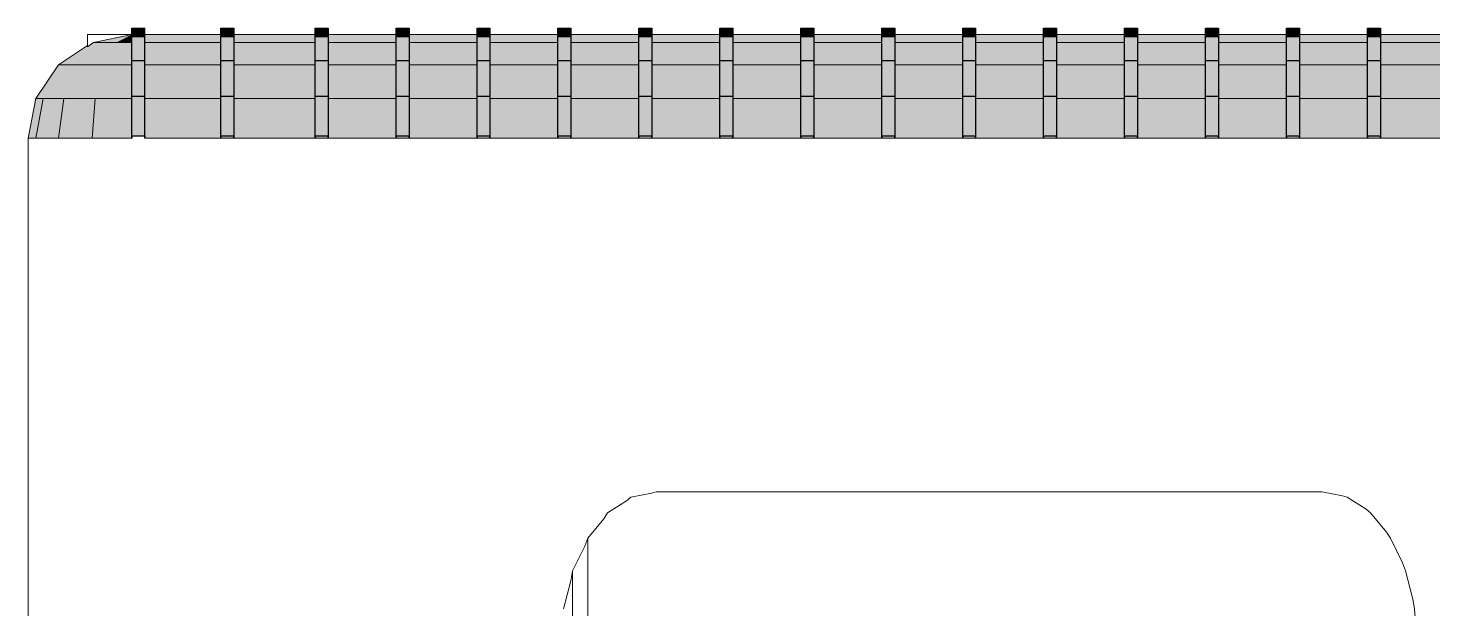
# Model space of a CAD drawing. Header units: millimetres. Extents: x -245 to 49755, y -245 to 41806.
# Drawn here: x 15684 to 17854, y 33010 to 33906 of the extents above; entities that cross this region are included whole.
import ezdxf

# ---------------------------------------------------------------- set-up
doc = ezdxf.new("R2010")
doc.units = ezdxf.units.MM
doc.linetypes.add('PUNKT2_S9', pattern=[1, 0, -1])
doc.layers.add('Standard', color=7, linetype='Continuous', lineweight=25)

msp = doc.modelspace()

# ---------------------------------------------------------------- hatches: boundary and pattern name
at = {"layer": 'Standard', "linetype": 'PUNKT2_S9', "lineweight": 25}
for color, points in [(250, [(15787.6, 33883.9), (15844.2, 33896.1), (15785, 33883.9)]), (250, [(15800.9, 33883.9), (15844.2, 33896.1), (15787.6, 33883.9)]), (250, [(15820.7, 33883.9), (15844.2, 33896.1), (15800.9, 33883.9)]), (250, [(15844.2, 33883.9), (15844.2, 33896.1), (15820.7, 33883.9)]), (251, [(15864.2, 33906.1), (15844.2, 33906.1), (15844.2, 33893.2), (15864.2, 33893.2)]), (250, [(15864.2, 33893.2), (15844.2, 33893.2), (15844.2, 33856.3), (15864.2, 33856.3)]), (251, [(16001.8, 33906.1), (15981.8, 33906.1), (15981.8, 33893.2), (16001.8, 33893.2)]), (250, [(16001.8, 33893.2), (15981.8, 33893.2), (15981.8, 33856.3), (16001.8, 33856.3)]), (250, [(15739.6, 33849.2), (15787.6, 33883.9), (15785, 33883.9), (15776, 33877.1), (15776, 33879.3), (15731, 33849.2)]), (250, [(15764.2, 33849.2), (15800.9, 33883.9), (15787.6, 33883.9), (15739.6, 33849.2)]), (250, [(15800.9, 33849.2), (15820.7, 33883.9), (15800.9, 33883.9), (15764.2, 33849.2)]), (0, [(15844.2, 33849.2), (15844.2, 33883.9), (15820.7, 33883.9), (15800.9, 33849.2)]), (250, [(15707.6, 33797.3), (15739.6, 33849.2), (15731, 33849.2), (15696.3, 33797.3)]), (250, [(15739.6, 33797.3), (15764.2, 33849.2), (15739.6, 33849.2), (15707.6, 33797.3)]), (0, [(15787.6, 33797.3), (15800.9, 33849.2), (15764.2, 33849.2), (15739.6, 33797.3)]), (0, [(15844.2, 33797.3), (15844.2, 33849.2), (15800.9, 33849.2), (15787.6, 33797.3)]), (250, [(15864.2, 33856.3), (15844.2, 33856.3), (15844.2, 33801.2), (15864.2, 33801.2)]), (250, [(16001.8, 33856.3), (15981.8, 33856.3), (15981.8, 33801.2), (16001.8, 33801.2)]), (250, [(15864.2, 33801.2), (15844.2, 33801.2), (15844.2, 33739.9), (15864.2, 33739.9)]), (250, [(16001.8, 33801.2), (15981.8, 33801.2), (15981.8, 33739.9), (16001.8, 33739.9)]), (250, [(15696.3, 33736.1), (15707.6, 33797.3), (15696.3, 33797.3), (15684.2, 33736.1)]), (0, [(15731, 33736.1), (15739.6, 33797.3), (15707.6, 33797.3), (15696.3, 33736.1)]), (0, [(15782.9, 33736.1), (15787.6, 33797.3), (15739.6, 33797.3), (15731, 33736.1)]), (0, [(15844.2, 33736.1), (15844.2, 33797.3), (15787.6, 33797.3), (15782.9, 33736.1)])]:
    msp.add_hatch(color=color, dxfattribs=at).paths.add_polyline_path(points)
h = msp.add_hatch(color=250, dxfattribs=at)
h.paths.add_polyline_path([(18752.4, 33896.1), (18647.4, 33896.1), (18647.4, 33883.9), (18752.4, 33883.9)])
h.paths.add_polyline_path([(18772.4, 33896.1), (18772.4, 33883.9), (18877.4, 33883.9), (18877.4, 33896.1)])
h.paths.add_polyline_path([(19002.4, 33896.1), (18897.4, 33896.1), (18897.4, 33883.9), (19002.4, 33883.9)])
h.paths.add_polyline_path([(19022.4, 33896.1), (19022.4, 33883.9), (19127.4, 33883.9), (19127.4, 33896.1)])
h.paths.add_polyline_path([(19252.4, 33896.1), (19147.4, 33896.1), (19147.4, 33883.9), (19252.4, 33883.9)])
h.paths.add_polyline_path([(19272.4, 33896.1), (19272.4, 33883.9), (19377.4, 33883.9), (19377.4, 33896.1)])
h.paths.add_polyline_path([(19502.4, 33896.1), (19397.4, 33896.1), (19397.4, 33883.9), (19502.4, 33883.9)])
h.paths.add_polyline_path([(19522.4, 33896.1), (19522.4, 33883.9), (19627.4, 33883.9), (19627.4, 33896.1)])
h.paths.add_polyline_path([(19752.4, 33896.1), (19647.4, 33896.1), (19647.4, 33883.9), (19752.4, 33883.9)])
h.paths.add_polyline_path([(19772.4, 33896.1), (19772.4, 33883.9), (19877.4, 33883.9), (19877.4, 33896.1)])
h.paths.add_polyline_path([(20002.4, 33896.1), (19897.4, 33896.1), (19897.4, 33883.9), (20002.4, 33883.9)])
h.paths.add_polyline_path([(20022.4, 33896.1), (20022.4, 33883.9), (20127.4, 33883.9), (20127.4, 33896.1)])
h.paths.add_polyline_path([(20252.4, 33896.1), (20147.4, 33896.1), (20147.4, 33883.9), (20252.4, 33883.9)])
h.paths.add_polyline_path([(20272.4, 33896.1), (20272.4, 33883.9), (20377.4, 33883.9), (20377.4, 33896.1)])
h.paths.add_polyline_path([(20502.4, 33896.1), (20397.4, 33896.1), (20397.4, 33883.9), (20502.4, 33883.9)])
h.paths.add_polyline_path([(20522.4, 33896.1), (20522.4, 33883.9), (20627.4, 33883.9), (20627.4, 33896.1)])
h.paths.add_polyline_path([(20752.4, 33896.1), (20647.4, 33896.1), (20647.4, 33883.9), (20752.4, 33883.9)])
h.paths.add_polyline_path([(20772.4, 33896.1), (20772.4, 33883.9), (20877.4, 33883.9), (20877.4, 33896.1)])
h.paths.add_polyline_path([(21002.4, 33896.1), (20897.4, 33896.1), (20897.4, 33883.9), (21002.4, 33883.9)])
h.paths.add_polyline_path([(21022.4, 33896.1), (21022.4, 33883.9), (21127.4, 33883.9), (21127.4, 33896.1)])
h.paths.add_polyline_path([(21252.4, 33896.1), (21147.4, 33896.1), (21147.4, 33883.9), (21252.4, 33883.9)])
h.paths.add_polyline_path([(21272.4, 33896.1), (21272.4, 33883.9), (21377.4, 33883.9), (21377.4, 33896.1)])
h.paths.add_polyline_path([(21502.4, 33896.1), (21397.4, 33896.1), (21397.4, 33883.9), (21502.4, 33883.9)])
h.paths.add_polyline_path([(15864.2, 33883.9), (15981.8, 33883.9), (15981.8, 33896.1), (15864.2, 33896.1)])
h.paths.add_polyline_path([(16127.4, 33883.9), (16127.4, 33896.1), (16001.8, 33896.1), (16001.8, 33883.9)])
h.paths.add_polyline_path([(16147.4, 33883.9), (16252.4, 33883.9), (16252.4, 33896.1), (16147.4, 33896.1)])
h.paths.add_polyline_path([(16377.4, 33883.9), (16377.4, 33896.1), (16272.4, 33896.1), (16272.4, 33883.9)])
h.paths.add_polyline_path([(16397.4, 33883.9), (16502.4, 33883.9), (16502.4, 33896.1), (16397.4, 33896.1)])
h.paths.add_polyline_path([(16627.4, 33883.9), (16627.4, 33896.1), (16522.4, 33896.1), (16522.4, 33883.9)])
h.paths.add_polyline_path([(16647.4, 33883.9), (16752.4, 33883.9), (16752.4, 33896.1), (16647.4, 33896.1)])
h.paths.add_polyline_path([(16877.4, 33883.9), (16877.4, 33896.1), (16772.4, 33896.1), (16772.4, 33883.9)])
h.paths.add_polyline_path([(16897.4, 33883.9), (17002.4, 33883.9), (17002.4, 33896.1), (16897.4, 33896.1)])
h.paths.add_polyline_path([(17127.4, 33883.9), (17127.4, 33896.1), (17022.4, 33896.1), (17022.4, 33883.9)])
h.paths.add_polyline_path([(17147.4, 33883.9), (17252.4, 33883.9), (17252.4, 33896.1), (17147.4, 33896.1)])
h.paths.add_polyline_path([(17377.4, 33883.9), (17377.4, 33896.1), (17272.4, 33896.1), (17272.4, 33883.9)])
h.paths.add_polyline_path([(17397.4, 33883.9), (17502.4, 33883.9), (17502.4, 33896.1), (17397.4, 33896.1)])
h.paths.add_polyline_path([(17627.4, 33883.9), (17627.4, 33896.1), (17522.4, 33896.1), (17522.4, 33883.9)])
h.paths.add_polyline_path([(17647.4, 33883.9), (17752.4, 33883.9), (17752.4, 33896.1), (17647.4, 33896.1)])
h.paths.add_polyline_path([(17877.4, 33883.9), (17877.4, 33896.1), (17772.4, 33896.1), (17772.4, 33883.9)])
h.paths.add_polyline_path([(17897.4, 33883.9), (18002.4, 33883.9), (18002.4, 33896.1), (17897.4, 33896.1)])
h.paths.add_polyline_path([(18127.4, 33883.9), (18127.4, 33896.1), (18022.4, 33896.1), (18022.4, 33883.9)])
h.paths.add_polyline_path([(18147.4, 33883.9), (18252.4, 33883.9), (18252.4, 33896.1), (18147.4, 33896.1)])
h.paths.add_polyline_path([(18377.4, 33883.9), (18377.4, 33896.1), (18272.4, 33896.1), (18272.4, 33883.9)])
h.paths.add_polyline_path([(18397.4, 33883.9), (18502.4, 33883.9), (18502.4, 33896.1), (18397.4, 33896.1)])
h.paths.add_polyline_path([(18627.4, 33883.9), (18627.4, 33896.1), (18522.4, 33896.1), (18522.4, 33883.9)])
h.paths.add_polyline_path([(21504.2, 33896.1), (21504.2, 33883.9), (21522.4, 33883.9), (21522.4, 33896.1)])
for color, points in [(251, [(16147.4, 33906.1), (16147.4, 33893.2), (16127.4, 33893.2), (16127.4, 33906.1)]), (250, [(16147.4, 33893.2), (16147.4, 33856.3), (16127.4, 33856.3), (16127.4, 33893.2)]), (251, [(16272.4, 33906.1), (16272.4, 33893.2), (16252.4, 33893.2), (16252.4, 33906.1)]), (250, [(16272.4, 33893.2), (16272.4, 33856.3), (16252.4, 33856.3), (16252.4, 33893.2)]), (251, [(16397.4, 33906.1), (16397.4, 33893.2), (16377.4, 33893.2), (16377.4, 33906.1)]), (250, [(16397.4, 33893.2), (16397.4, 33856.3), (16377.4, 33856.3), (16377.4, 33893.2)]), (251, [(16522.4, 33906.1), (16522.4, 33893.2), (16502.4, 33893.2), (16502.4, 33906.1)]), (250, [(16522.4, 33893.2), (16522.4, 33856.3), (16502.4, 33856.3), (16502.4, 33893.2)]), (251, [(16647.4, 33906.1), (16647.4, 33893.2), (16627.4, 33893.2), (16627.4, 33906.1)]), (250, [(16647.4, 33893.2), (16647.4, 33856.3), (16627.4, 33856.3), (16627.4, 33893.2)]), (251, [(16772.4, 33906.1), (16772.4, 33893.2), (16752.4, 33893.2), (16752.4, 33906.1)]), (250, [(16772.4, 33893.2), (16772.4, 33856.3), (16752.4, 33856.3), (16752.4, 33893.2)]), (251, [(16897.4, 33906.1), (16897.4, 33893.2), (16877.4, 33893.2), (16877.4, 33906.1)]), (250, [(16897.4, 33893.2), (16897.4, 33856.3), (16877.4, 33856.3), (16877.4, 33893.2)]), (251, [(17022.4, 33906.1), (17022.4, 33893.2), (17002.4, 33893.2), (17002.4, 33906.1)]), (250, [(17022.4, 33893.2), (17022.4, 33856.3), (17002.4, 33856.3), (17002.4, 33893.2)]), (251, [(17147.4, 33906.1), (17147.4, 33893.2), (17127.4, 33893.2), (17127.4, 33906.1)]), (250, [(17147.4, 33893.2), (17147.4, 33856.3), (17127.4, 33856.3), (17127.4, 33893.2)]), (251, [(17272.4, 33906.1), (17272.4, 33893.2), (17252.4, 33893.2), (17252.4, 33906.1)]), (250, [(17272.4, 33893.2), (17272.4, 33856.3), (17252.4, 33856.3), (17252.4, 33893.2)]), (251, [(17397.4, 33906.1), (17397.4, 33893.2), (17377.4, 33893.2), (17377.4, 33906.1)]), (250, [(17397.4, 33893.2), (17397.4, 33856.3), (17377.4, 33856.3), (17377.4, 33893.2)]), (251, [(17522.4, 33906.1), (17522.4, 33893.2), (17502.4, 33893.2), (17502.4, 33906.1)]), (250, [(17522.4, 33893.2), (17522.4, 33856.3), (17502.4, 33856.3), (17502.4, 33893.2)]), (251, [(17647.4, 33906.1), (17647.4, 33893.2), (17627.4, 33893.2), (17627.4, 33906.1)]), (250, [(17647.4, 33893.2), (17647.4, 33856.3), (17627.4, 33856.3), (17627.4, 33893.2)]), (251, [(17772.4, 33906.1), (17772.4, 33893.2), (17752.4, 33893.2), (17752.4, 33906.1)]), (250, [(17772.4, 33893.2), (17772.4, 33856.3), (17752.4, 33856.3), (17752.4, 33893.2)]), (250, [(16147.4, 33856.3), (16147.4, 33801.2), (16127.4, 33801.2), (16127.4, 33856.3)]), (250, [(16272.4, 33856.3), (16272.4, 33801.2), (16252.4, 33801.2), (16252.4, 33856.3)]), (250, [(16397.4, 33856.3), (16397.4, 33801.2), (16377.4, 33801.2), (16377.4, 33856.3)]), (250, [(16522.4, 33856.3), (16522.4, 33801.2), (16502.4, 33801.2), (16502.4, 33856.3)]), (250, [(16647.4, 33856.3), (16647.4, 33801.2), (16627.4, 33801.2), (16627.4, 33856.3)]), (250, [(16772.4, 33856.3), (16772.4, 33801.2), (16752.4, 33801.2), (16752.4, 33856.3)]), (250, [(16897.4, 33856.3), (16897.4, 33801.2), (16877.4, 33801.2), (16877.4, 33856.3)]), (250, [(17022.4, 33856.3), (17022.4, 33801.2), (17002.4, 33801.2), (17002.4, 33856.3)]), (250, [(17147.4, 33856.3), (17147.4, 33801.2), (17127.4, 33801.2), (17127.4, 33856.3)]), (250, [(17272.4, 33856.3), (17272.4, 33801.2), (17252.4, 33801.2), (17252.4, 33856.3)]), (250, [(17397.4, 33856.3), (17397.4, 33801.2), (17377.4, 33801.2), (17377.4, 33856.3)]), (250, [(17522.4, 33856.3), (17522.4, 33801.2), (17502.4, 33801.2), (17502.4, 33856.3)]), (250, [(17647.4, 33856.3), (17647.4, 33801.2), (17627.4, 33801.2), (17627.4, 33856.3)]), (250, [(17772.4, 33856.3), (17772.4, 33801.2), (17752.4, 33801.2), (17752.4, 33856.3)]), (250, [(16147.4, 33801.2), (16147.4, 33739.9), (16127.4, 33739.9), (16127.4, 33801.2)]), (250, [(16272.4, 33801.2), (16272.4, 33739.9), (16252.4, 33739.9), (16252.4, 33801.2)]), (250, [(16397.4, 33801.2), (16397.4, 33739.9), (16377.4, 33739.9), (16377.4, 33801.2)]), (250, [(16522.4, 33801.2), (16522.4, 33739.9), (16502.4, 33739.9), (16502.4, 33801.2)]), (250, [(16647.4, 33801.2), (16647.4, 33739.9), (16627.4, 33739.9), (16627.4, 33801.2)]), (250, [(16772.4, 33801.2), (16772.4, 33739.9), (16752.4, 33739.9), (16752.4, 33801.2)]), (250, [(16897.4, 33801.2), (16897.4, 33739.9), (16877.4, 33739.9), (16877.4, 33801.2)]), (250, [(17022.4, 33801.2), (17022.4, 33739.9), (17002.4, 33739.9), (17002.4, 33801.2)]), (250, [(17147.4, 33801.2), (17147.4, 33739.9), (17127.4, 33739.9), (17127.4, 33801.2)]), (250, [(17272.4, 33801.2), (17272.4, 33739.9), (17252.4, 33739.9), (17252.4, 33801.2)]), (250, [(17397.4, 33801.2), (17397.4, 33739.9), (17377.4, 33739.9), (17377.4, 33801.2)]), (250, [(17522.4, 33801.2), (17522.4, 33739.9), (17502.4, 33739.9), (17502.4, 33801.2)]), (250, [(17647.4, 33801.2), (17647.4, 33739.9), (17627.4, 33739.9), (17627.4, 33801.2)]), (250, [(17772.4, 33801.2), (17772.4, 33739.9), (17752.4, 33739.9), (17752.4, 33801.2)])]:
    msp.add_hatch(color=color, dxfattribs=at).paths.add_polyline_path(points, flags=16)
h = msp.add_hatch(color=0, dxfattribs=at)
h.paths.add_polyline_path([(21397.4, 33849.2), (21502.4, 33849.2), (21502.4, 33883.9), (21397.4, 33883.9)])
h.paths.add_polyline_path([(21377.4, 33849.2), (21377.4, 33883.9), (21272.4, 33883.9), (21272.4, 33849.2)])
h.paths.add_polyline_path([(21147.4, 33849.2), (21252.4, 33849.2), (21252.4, 33883.9), (21147.4, 33883.9)])
h.paths.add_polyline_path([(21127.4, 33849.2), (21127.4, 33883.9), (21022.4, 33883.9), (21022.4, 33849.2)])
h.paths.add_polyline_path([(20897.4, 33849.2), (21002.4, 33849.2), (21002.4, 33883.9), (20897.4, 33883.9)])
h.paths.add_polyline_path([(20877.4, 33849.2), (20877.4, 33883.9), (20772.4, 33883.9), (20772.4, 33849.2)])
h.paths.add_polyline_path([(20647.4, 33849.2), (20752.4, 33849.2), (20752.4, 33883.9), (20647.4, 33883.9)])
h.paths.add_polyline_path([(20627.4, 33849.2), (20627.4, 33883.9), (20522.4, 33883.9), (20522.4, 33849.2)])
h.paths.add_polyline_path([(20397.4, 33849.2), (20502.4, 33849.2), (20502.4, 33883.9), (20397.4, 33883.9)])
h.paths.add_polyline_path([(20377.4, 33849.2), (20377.4, 33883.9), (20272.4, 33883.9), (20272.4, 33849.2)])
h.paths.add_polyline_path([(20147.4, 33849.2), (20252.4, 33849.2), (20252.4, 33883.9), (20147.4, 33883.9)])
h.paths.add_polyline_path([(20127.4, 33849.2), (20127.4, 33883.9), (20022.4, 33883.9), (20022.4, 33849.2)])
h.paths.add_polyline_path([(19897.4, 33849.2), (20002.4, 33849.2), (20002.4, 33883.9), (19897.4, 33883.9)])
h.paths.add_polyline_path([(19877.4, 33849.2), (19877.4, 33883.9), (19772.4, 33883.9), (19772.4, 33849.2)])
h.paths.add_polyline_path([(19647.4, 33849.2), (19752.4, 33849.2), (19752.4, 33883.9), (19647.4, 33883.9)])
h.paths.add_polyline_path([(19627.4, 33849.2), (19627.4, 33883.9), (19522.4, 33883.9), (19522.4, 33849.2)])
h.paths.add_polyline_path([(19397.4, 33849.2), (19502.4, 33849.2), (19502.4, 33883.9), (19397.4, 33883.9)])
h.paths.add_polyline_path([(19377.4, 33849.2), (19377.4, 33883.9), (19272.4, 33883.9), (19272.4, 33849.2)])
h.paths.add_polyline_path([(19147.4, 33849.2), (19252.4, 33849.2), (19252.4, 33883.9), (19147.4, 33883.9)])
h.paths.add_polyline_path([(19127.4, 33849.2), (19127.4, 33883.9), (19022.4, 33883.9), (19022.4, 33849.2)])
h.paths.add_polyline_path([(18897.4, 33849.2), (19002.4, 33849.2), (19002.4, 33883.9), (18897.4, 33883.9)])
h.paths.add_polyline_path([(18877.4, 33849.2), (18877.4, 33883.9), (18772.4, 33883.9), (18772.4, 33849.2)])
h.paths.add_polyline_path([(18647.4, 33849.2), (18752.4, 33849.2), (18752.4, 33883.9), (18647.4, 33883.9)])
h.paths.add_polyline_path([(18627.4, 33849.2), (18627.4, 33883.9), (18522.4, 33883.9), (18522.4, 33849.2)])
h.paths.add_polyline_path([(18397.4, 33849.2), (18502.4, 33849.2), (18502.4, 33883.9), (18397.4, 33883.9)])
h.paths.add_polyline_path([(18377.4, 33849.2), (18377.4, 33883.9), (18272.4, 33883.9), (18272.4, 33849.2)])
h.paths.add_polyline_path([(18147.4, 33849.2), (18252.4, 33849.2), (18252.4, 33883.9), (18147.4, 33883.9)])
h.paths.add_polyline_path([(18127.4, 33849.2), (18127.4, 33883.9), (18022.4, 33883.9), (18022.4, 33849.2)])
h.paths.add_polyline_path([(17897.4, 33849.2), (18002.4, 33849.2), (18002.4, 33883.9), (17897.4, 33883.9)])
h.paths.add_polyline_path([(17877.4, 33849.2), (17877.4, 33883.9), (17772.4, 33883.9), (17772.4, 33849.2)])
h.paths.add_polyline_path([(17647.4, 33849.2), (17752.4, 33849.2), (17752.4, 33883.9), (17647.4, 33883.9)])
h.paths.add_polyline_path([(17627.4, 33849.2), (17627.4, 33883.9), (17522.4, 33883.9), (17522.4, 33849.2)])
h.paths.add_polyline_path([(17397.4, 33849.2), (17502.4, 33849.2), (17502.4, 33883.9), (17397.4, 33883.9)])
h.paths.add_polyline_path([(17377.4, 33849.2), (17377.4, 33883.9), (17272.4, 33883.9), (17272.4, 33849.2)])
h.paths.add_polyline_path([(17147.4, 33849.2), (17252.4, 33849.2), (17252.4, 33883.9), (17147.4, 33883.9)])
h.paths.add_polyline_path([(17127.4, 33849.2), (17127.4, 33883.9), (17022.4, 33883.9), (17022.4, 33849.2)])
h.paths.add_polyline_path([(16897.4, 33849.2), (17002.4, 33849.2), (17002.4, 33883.9), (16897.4, 33883.9)])
h.paths.add_polyline_path([(16877.4, 33849.2), (16877.4, 33883.9), (16772.4, 33883.9), (16772.4, 33849.2)])
h.paths.add_polyline_path([(16647.4, 33849.2), (16752.4, 33849.2), (16752.4, 33883.9), (16647.4, 33883.9)])
h.paths.add_polyline_path([(16627.4, 33849.2), (16627.4, 33883.9), (16522.4, 33883.9), (16522.4, 33849.2)])
h.paths.add_polyline_path([(16397.4, 33849.2), (16502.4, 33849.2), (16502.4, 33883.9), (16397.4, 33883.9)])
h.paths.add_polyline_path([(16377.4, 33849.2), (16377.4, 33883.9), (16272.4, 33883.9), (16272.4, 33849.2)])
h.paths.add_polyline_path([(16147.4, 33849.2), (16252.4, 33849.2), (16252.4, 33883.9), (16147.4, 33883.9)])
h.paths.add_polyline_path([(16127.4, 33849.2), (16127.4, 33883.9), (16001.8, 33883.9), (16001.8, 33849.2)])
h.paths.add_polyline_path([(15864.2, 33849.2), (15981.8, 33849.2), (15981.8, 33883.9), (15864.2, 33883.9)])
h.paths.add_polyline_path([(21504.2, 33883.9), (21504.2, 33849.2), (21522.4, 33849.2), (21522.4, 33883.9)])
h = msp.add_hatch(color=0, dxfattribs=at)
h.paths.add_polyline_path([(18752.4, 33849.2), (18647.4, 33849.2), (18647.4, 33797.3), (18752.4, 33797.3)])
h.paths.add_polyline_path([(18772.4, 33849.2), (18772.4, 33797.3), (18877.4, 33797.3), (18877.4, 33849.2)])
h.paths.add_polyline_path([(19002.4, 33849.2), (18897.4, 33849.2), (18897.4, 33797.3), (19002.4, 33797.3)])
h.paths.add_polyline_path([(19022.4, 33849.2), (19022.4, 33797.3), (19127.4, 33797.3), (19127.4, 33849.2)])
h.paths.add_polyline_path([(19252.4, 33849.2), (19147.4, 33849.2), (19147.4, 33797.3), (19252.4, 33797.3)])
h.paths.add_polyline_path([(19272.4, 33849.2), (19272.4, 33797.3), (19377.4, 33797.3), (19377.4, 33849.2)])
h.paths.add_polyline_path([(19502.4, 33849.2), (19397.4, 33849.2), (19397.4, 33797.3), (19502.4, 33797.3)])
h.paths.add_polyline_path([(19522.4, 33849.2), (19522.4, 33797.3), (19627.4, 33797.3), (19627.4, 33849.2)])
h.paths.add_polyline_path([(19752.4, 33849.2), (19647.4, 33849.2), (19647.4, 33797.3), (19752.4, 33797.3)])
h.paths.add_polyline_path([(19772.4, 33849.2), (19772.4, 33797.3), (19877.4, 33797.3), (19877.4, 33849.2)])
h.paths.add_polyline_path([(20002.4, 33849.2), (19897.4, 33849.2), (19897.4, 33797.3), (20002.4, 33797.3)])
h.paths.add_polyline_path([(20022.4, 33849.2), (20022.4, 33797.3), (20127.4, 33797.3), (20127.4, 33849.2)])
h.paths.add_polyline_path([(20252.4, 33849.2), (20147.4, 33849.2), (20147.4, 33797.3), (20252.4, 33797.3)])
h.paths.add_polyline_path([(20272.4, 33849.2), (20272.4, 33797.3), (20377.4, 33797.3), (20377.4, 33849.2)])
h.paths.add_polyline_path([(20502.4, 33849.2), (20397.4, 33849.2), (20397.4, 33797.3), (20502.4, 33797.3)])
h.paths.add_polyline_path([(20522.4, 33849.2), (20522.4, 33797.3), (20627.4, 33797.3), (20627.4, 33849.2)])
h.paths.add_polyline_path([(20752.4, 33849.2), (20647.4, 33849.2), (20647.4, 33797.3), (20752.4, 33797.3)])
h.paths.add_polyline_path([(20772.4, 33849.2), (20772.4, 33797.3), (20877.4, 33797.3), (20877.4, 33849.2)])
h.paths.add_polyline_path([(21002.4, 33849.2), (20897.4, 33849.2), (20897.4, 33797.3), (21002.4, 33797.3)])
h.paths.add_polyline_path([(21022.4, 33849.2), (21022.4, 33797.3), (21127.4, 33797.3), (21127.4, 33849.2)])
h.paths.add_polyline_path([(21252.4, 33849.2), (21147.4, 33849.2), (21147.4, 33797.3), (21252.4, 33797.3)])
h.paths.add_polyline_path([(21272.4, 33849.2), (21272.4, 33797.3), (21377.4, 33797.3), (21377.4, 33849.2)])
h.paths.add_polyline_path([(21502.4, 33849.2), (21397.4, 33849.2), (21397.4, 33797.3), (21502.4, 33797.3)])
h.paths.add_polyline_path([(15864.2, 33797.3), (15981.8, 33797.3), (15981.8, 33849.2), (15864.2, 33849.2)])
h.paths.add_polyline_path([(16127.4, 33797.3), (16127.4, 33849.2), (16001.8, 33849.2), (16001.8, 33797.3)])
h.paths.add_polyline_path([(16147.4, 33797.3), (16252.4, 33797.3), (16252.4, 33849.2), (16147.4, 33849.2)])
h.paths.add_polyline_path([(16377.4, 33797.3), (16377.4, 33849.2), (16272.4, 33849.2), (16272.4, 33797.3)])
h.paths.add_polyline_path([(16397.4, 33797.3), (16502.4, 33797.3), (16502.4, 33849.2), (16397.4, 33849.2)])
h.paths.add_polyline_path([(16627.4, 33797.3), (16627.4, 33849.2), (16522.4, 33849.2), (16522.4, 33797.3)])
h.paths.add_polyline_path([(16647.4, 33797.3), (16752.4, 33797.3), (16752.4, 33849.2), (16647.4, 33849.2)])
h.paths.add_polyline_path([(16877.4, 33797.3), (16877.4, 33849.2), (16772.4, 33849.2), (16772.4, 33797.3)])
h.paths.add_polyline_path([(16897.4, 33797.3), (17002.4, 33797.3), (17002.4, 33849.2), (16897.4, 33849.2)])
h.paths.add_polyline_path([(17127.4, 33797.3), (17127.4, 33849.2), (17022.4, 33849.2), (17022.4, 33797.3)])
h.paths.add_polyline_path([(17147.4, 33797.3), (17252.4, 33797.3), (17252.4, 33849.2), (17147.4, 33849.2)])
h.paths.add_polyline_path([(17377.4, 33797.3), (17377.4, 33849.2), (17272.4, 33849.2), (17272.4, 33797.3)])
h.paths.add_polyline_path([(17397.4, 33797.3), (17502.4, 33797.3), (17502.4, 33849.2), (17397.4, 33849.2)])
h.paths.add_polyline_path([(17627.4, 33797.3), (17627.4, 33849.2), (17522.4, 33849.2), (17522.4, 33797.3)])
h.paths.add_polyline_path([(17647.4, 33797.3), (17752.4, 33797.3), (17752.4, 33849.2), (17647.4, 33849.2)])
h.paths.add_polyline_path([(17877.4, 33797.3), (17877.4, 33849.2), (17772.4, 33849.2), (17772.4, 33797.3)])
h.paths.add_polyline_path([(17897.4, 33797.3), (18002.4, 33797.3), (18002.4, 33849.2), (17897.4, 33849.2)])
h.paths.add_polyline_path([(18127.4, 33797.3), (18127.4, 33849.2), (18022.4, 33849.2), (18022.4, 33797.3)])
h.paths.add_polyline_path([(18147.4, 33797.3), (18252.4, 33797.3), (18252.4, 33849.2), (18147.4, 33849.2)])
h.paths.add_polyline_path([(18377.4, 33797.3), (18377.4, 33849.2), (18272.4, 33849.2), (18272.4, 33797.3)])
h.paths.add_polyline_path([(18397.4, 33797.3), (18502.4, 33797.3), (18502.4, 33849.2), (18397.4, 33849.2)])
h.paths.add_polyline_path([(18627.4, 33797.3), (18627.4, 33849.2), (18522.4, 33849.2), (18522.4, 33797.3)])
h.paths.add_polyline_path([(21504.2, 33849.2), (21504.2, 33797.3), (21522.4, 33797.3), (21522.4, 33849.2)])
h = msp.add_hatch(color=0, dxfattribs=at)
h.paths.add_polyline_path([(21504.2, 33736.1), (21504.2, 33739.9), (21502.4, 33739.9), (21502.4, 33797.3), (21397.4, 33797.3), (21397.4, 33739.9), (21377.4, 33739.9), (21377.4, 33797.3), (21272.4, 33797.3), (21272.4, 33739.9), (21252.4, 33739.9), (21252.4, 33797.3), (21147.4, 33797.3), (21147.4, 33739.9), (21127.4, 33739.9), (21127.4, 33797.3), (21022.4, 33797.3), (21022.4, 33739.9), (21002.4, 33739.9), (21002.4, 33797.3), (20897.4, 33797.3), (20897.4, 33739.9), (20877.4, 33739.9), (20877.4, 33797.3), (20772.4, 33797.3), (20772.4, 33739.9), (20752.4, 33739.9), (20752.4, 33797.3), (20647.4, 33797.3), (20647.4, 33739.9), (20627.4, 33739.9), (20627.4, 33797.3), (20522.4, 33797.3), (20522.4, 33739.9), (20502.4, 33739.9), (20502.4, 33797.3), (20397.4, 33797.3), (20397.4, 33739.9), (20377.4, 33739.9), (20377.4, 33797.3), (20272.4, 33797.3), (20272.4, 33739.9), (20252.4, 33739.9), (20252.4, 33797.3), (20147.4, 33797.3), (20147.4, 33739.9), (20127.4, 33739.9), (20127.4, 33797.3), (20022.4, 33797.3), (20022.4, 33739.9), (20002.4, 33739.9), (20002.4, 33797.3), (19897.4, 33797.3), (19897.4, 33739.9), (19877.4, 33739.9), (19877.4, 33797.3), (19772.4, 33797.3), (19772.4, 33739.9), (19752.4, 33739.9), (19752.4, 33797.3), (19647.4, 33797.3), (19647.4, 33739.9), (19627.4, 33739.9), (19627.4, 33797.3), (19522.4, 33797.3), (19522.4, 33739.9), (19502.4, 33739.9), (19502.4, 33797.3), (19397.4, 33797.3), (19397.4, 33739.9), (19377.4, 33739.9), (19377.4, 33797.3), (19272.4, 33797.3), (19272.4, 33739.9), (19252.4, 33739.9), (19252.4, 33797.3), (19147.4, 33797.3), (19147.4, 33739.9), (19127.4, 33739.9), (19127.4, 33797.3), (19022.4, 33797.3), (19022.4, 33739.9), (19002.4, 33739.9), (19002.4, 33797.3), (18897.4, 33797.3), (18897.4, 33739.9), (18877.4, 33739.9), (18877.4, 33797.3), (18772.4, 33797.3), (18772.4, 33739.9), (18752.4, 33739.9), (18752.4, 33797.3), (18647.4, 33797.3), (18647.4, 33739.9), (18627.4, 33739.9), (18627.4, 33797.3), (18522.4, 33797.3), (18522.4, 33739.9), (18502.4, 33739.9), (18502.4, 33797.3), (18397.4, 33797.3), (18397.4, 33739.9), (18377.4, 33739.9), (18377.4, 33797.3), (18272.4, 33797.3), (18272.4, 33739.9), (18252.4, 33739.9), (18252.4, 33797.3), (18147.4, 33797.3), (18147.4, 33739.9), (18127.4, 33739.9), (18127.4, 33797.3), (18022.4, 33797.3), (18022.4, 33739.9), (18002.4, 33739.9), (18002.4, 33797.3), (17897.4, 33797.3), (17897.4, 33739.9), (17877.4, 33739.9), (17877.4, 33797.3), (17772.4, 33797.3), (17772.4, 33739.9), (17752.4, 33739.9), (17752.4, 33797.3), (17647.4, 33797.3), (17647.4, 33739.9), (17627.4, 33739.9), (17627.4, 33797.3), (17522.4, 33797.3), (17522.4, 33739.9), (17502.4, 33739.9), (17502.4, 33797.3), (17397.4, 33797.3), (17397.4, 33739.9), (17377.4, 33739.9), (17377.4, 33797.3), (17272.4, 33797.3), (17272.4, 33739.9), (17252.4, 33739.9), (17252.4, 33797.3), (17147.4, 33797.3), (17147.4, 33739.9), (17127.4, 33739.9), (17127.4, 33797.3), (17022.4, 33797.3), (17022.4, 33739.9), (17002.4, 33739.9), (17002.4, 33797.3), (16897.4, 33797.3), (16897.4, 33739.9), (16877.4, 33739.9), (16877.4, 33797.3), (16772.4, 33797.3), (16772.4, 33739.9), (16752.4, 33739.9), (16752.4, 33797.3), (16647.4, 33797.3), (16647.4, 33739.9), (16627.4, 33739.9), (16627.4, 33797.3), (16522.4, 33797.3), (16522.4, 33739.9), (16502.4, 33739.9), (16502.4, 33797.3), (16397.4, 33797.3), (16397.4, 33739.9), (16377.4, 33739.9), (16377.4, 33797.3), (16272.4, 33797.3), (16272.4, 33739.9), (16252.4, 33739.9), (16252.4, 33797.3), (16147.4, 33797.3), (16147.4, 33739.9), (16127.4, 33739.9), (16127.4, 33797.3), (16001.8, 33797.3), (16001.8, 33739.9), (15981.8, 33739.9), (15981.8, 33797.3), (15864.2, 33797.3), (15864.2, 33736.1)])
h.paths.add_polyline_path([(21504.2, 33797.3), (21504.2, 33739.9), (21522.4, 33739.9), (21522.4, 33797.3)])

# ---------------------------------------------------------------- linework, layer by layer
at = {"layer": 'Standard', "color": 253, "linetype": 'Continuous', "lineweight": 18}
for p, q in [((15776, 33896.1), (15844.2, 33896.1)), ((15776, 33877.1), (15776, 33896.1)), ((15776, 33896.1), (15844.2, 33896.1)), ((15844.2, 33896.1), (15785, 33883.9)), ((15864.2, 33896.1), (15877.4, 33896.1)), ((15864.2, 33896.1), (15877.4, 33896.1)), ((15877.4, 33896.1), (15981.8, 33896.1)), ((15877.4, 33896.1), (15981.8, 33896.1)), ((16001.8, 33896.1), (16127.4, 33896.1)), ((16001.8, 33896.1), (16127.4, 33896.1)), ((16147.4, 33896.1), (16252.4, 33896.1)), ((16147.4, 33896.1), (16252.4, 33896.1)), ((16272.4, 33896.1), (16377.4, 33896.1)), ((16272.4, 33896.1), (16377.4, 33896.1)), ((16397.4, 33896.1), (16502.4, 33896.1)), ((16397.4, 33896.1), (16502.4, 33896.1)), ((16522.4, 33896.1), (16627.4, 33896.1)), ((16522.4, 33896.1), (16627.4, 33896.1)), ((16647.4, 33896.1), (16752.4, 33896.1)), ((16647.4, 33896.1), (16752.4, 33896.1)), ((16772.4, 33896.1), (16877.4, 33896.1)), ((16772.4, 33896.1), (16877.4, 33896.1)), ((16897.4, 33896.1), (17002.4, 33896.1)), ((16897.4, 33896.1), (17002.4, 33896.1)), ((17022.4, 33896.1), (17127.4, 33896.1)), ((17022.4, 33896.1), (17127.4, 33896.1)), ((17147.4, 33896.1), (17252.4, 33896.1)), ((17147.4, 33896.1), (17252.4, 33896.1)), ((17272.4, 33896.1), (17377.4, 33896.1)), ((17272.4, 33896.1), (17377.4, 33896.1)), ((17397.4, 33896.1), (17502.4, 33896.1)), ((17397.4, 33896.1), (17502.4, 33896.1)), ((17522.4, 33896.1), (17627.4, 33896.1)), ((17522.4, 33896.1), (17627.4, 33896.1)), ((17647.4, 33896.1), (17752.4, 33896.1)), ((17647.4, 33896.1), (17752.4, 33896.1)), ((17772.4, 33896.1), (17877.4, 33896.1)), ((17772.4, 33896.1), (17877.4, 33896.1)), ((15785, 33883.9), (15776, 33877.1)), ((15684.2, 31062.1), (15684.2, 33736.1)), ((16608.3, 33176.5), (16579, 33157.9)), ((16615, 33182.3), (16608.3, 33176.5)), ((16646.7, 33188.6), (16615, 33182.3)), ((16653.9, 33190.6), (16646.7, 33188.6)), ((17682.2, 33190.6), (16653.9, 33190.6)), ((17714, 33184.2), (17682.2, 33190.6)), ((17721.1, 33182.3), (17714, 33184.2)), ((17750.5, 33163.5), (17721.1, 33182.3)), ((16573.1, 33148.5), (16548.3, 33119.1)), ((16579, 33157.9), (16573.1, 33148.5)), ((17757.1, 33157.9), (17750.5, 33163.5)), ((17782.1, 33128.3), (17757.1, 33157.9)), ((17787.9, 33119.1), (17782.1, 33128.3)), ((16543.7, 33106.5), (16525.1, 33068.6)), ((16548.3, 33119.1), (16543.7, 33106.5)), ((16548.3, 33119.1), (16548.3, 32313.2)), ((17806.6, 33080.9), (17787.9, 33119.1)), ((16525.1, 33068.6), (16522.2, 33053.2)), ((16525.1, 33068.6), (16525.1, 32281.6)), ((17811, 33068.6), (17806.6, 33080.9)), ((17822.3, 33024.7), (17811, 33068.6)), ((16522.2, 33053.2), (16511.1, 33009.8)), ((17825, 33009.8), (17822.3, 33024.7)), ((17827.7, 32975.9), (17825, 33009.8))]:
    msp.add_line(p, q, dxfattribs=at)
at = {"layer": 'Standard', "color": 117, "linetype": 'Continuous', "lineweight": -3}
for p, q in [((15844.2, 33906.1), (15864.2, 33906.1)), ((15844.2, 33893.2), (15844.2, 33906.1)), ((15844.2, 33856.3), (15844.2, 33893.2)), ((15844.2, 33893.2), (15864.2, 33893.2)), ((15864.2, 33893.2), (15864.2, 33906.1)), ((15864.2, 33856.3), (15864.2, 33893.2)), ((15981.8, 33893.2), (15981.8, 33906.1)), ((15981.8, 33906.1), (16001.8, 33906.1)), ((15981.8, 33856.3), (15981.8, 33893.2)), ((15981.8, 33893.2), (16001.8, 33893.2)), ((16001.8, 33906.1), (16001.8, 33893.2)), ((16001.8, 33893.2), (16001.8, 33856.3)), ((16127.4, 33893.2), (16127.4, 33906.1)), ((16127.4, 33906.1), (16147.4, 33906.1)), ((16127.4, 33856.3), (16127.4, 33893.2)), ((16127.4, 33893.2), (16147.4, 33893.2)), ((16147.4, 33906.1), (16147.4, 33893.2)), ((16147.4, 33893.2), (16147.4, 33856.3)), ((16252.4, 33893.2), (16252.4, 33906.1)), ((16252.4, 33906.1), (16272.4, 33906.1)), ((16252.4, 33856.3), (16252.4, 33893.2)), ((16252.4, 33893.2), (16272.4, 33893.2)), ((16272.4, 33906.1), (16272.4, 33893.2)), ((16272.4, 33893.2), (16272.4, 33856.3)), ((16377.4, 33893.2), (16377.4, 33906.1)), ((16377.4, 33906.1), (16397.4, 33906.1)), ((16377.4, 33856.3), (16377.4, 33893.2)), ((16377.4, 33893.2), (16397.4, 33893.2)), ((16397.4, 33906.1), (16397.4, 33893.2)), ((16397.4, 33893.2), (16397.4, 33856.3)), ((16502.4, 33893.2), (16502.4, 33906.1)), ((16502.4, 33906.1), (16522.4, 33906.1)), ((16502.4, 33856.3), (16502.4, 33893.2)), ((16502.4, 33893.2), (16522.4, 33893.2)), ((16522.4, 33906.1), (16522.4, 33893.2)), ((16522.4, 33893.2), (16522.4, 33856.3)), ((16627.4, 33893.2), (16627.4, 33906.1)), ((16627.4, 33906.1), (16647.4, 33906.1)), ((16627.4, 33856.3), (16627.4, 33893.2)), ((16627.4, 33893.2), (16647.4, 33893.2)), ((16647.4, 33906.1), (16647.4, 33893.2)), ((16647.4, 33893.2), (16647.4, 33856.3)), ((16752.4, 33893.2), (16752.4, 33906.1)), ((16752.4, 33906.1), (16772.4, 33906.1)), ((16752.4, 33856.3), (16752.4, 33893.2)), ((16752.4, 33893.2), (16772.4, 33893.2)), ((16772.4, 33906.1), (16772.4, 33893.2)), ((16772.4, 33893.2), (16772.4, 33856.3)), ((16877.4, 33893.2), (16877.4, 33906.1)), ((16877.4, 33906.1), (16897.4, 33906.1)), ((16877.4, 33856.3), (16877.4, 33893.2)), ((16877.4, 33893.2), (16897.4, 33893.2)), ((16897.4, 33906.1), (16897.4, 33893.2)), ((16897.4, 33893.2), (16897.4, 33856.3)), ((17002.4, 33893.2), (17002.4, 33906.1)), ((17002.4, 33906.1), (17022.4, 33906.1)), ((17002.4, 33856.3), (17002.4, 33893.2)), ((17002.4, 33893.2), (17022.4, 33893.2)), ((17022.4, 33906.1), (17022.4, 33893.2)), ((17022.4, 33893.2), (17022.4, 33856.3)), ((17127.4, 33893.2), (17127.4, 33906.1)), ((17127.4, 33906.1), (17147.4, 33906.1)), ((17127.4, 33856.3), (17127.4, 33893.2)), ((17127.4, 33893.2), (17147.4, 33893.2)), ((17147.4, 33906.1), (17147.4, 33893.2)), ((17147.4, 33893.2), (17147.4, 33856.3)), ((17252.4, 33893.2), (17252.4, 33906.1)), ((17252.4, 33906.1), (17272.4, 33906.1)), ((17252.4, 33856.3), (17252.4, 33893.2)), ((17252.4, 33893.2), (17272.4, 33893.2)), ((17272.4, 33906.1), (17272.4, 33893.2)), ((17272.4, 33893.2), (17272.4, 33856.3)), ((17377.4, 33893.2), (17377.4, 33906.1)), ((17377.4, 33906.1), (17397.4, 33906.1)), ((17377.4, 33856.3), (17377.4, 33893.2)), ((17377.4, 33893.2), (17397.4, 33893.2)), ((17397.4, 33906.1), (17397.4, 33893.2)), ((17397.4, 33893.2), (17397.4, 33856.3)), ((17502.4, 33893.2), (17502.4, 33906.1)), ((17502.4, 33906.1), (17522.4, 33906.1)), ((17502.4, 33856.3), (17502.4, 33893.2)), ((17502.4, 33893.2), (17522.4, 33893.2)), ((17522.4, 33906.1), (17522.4, 33893.2)), ((17522.4, 33893.2), (17522.4, 33856.3)), ((17627.4, 33893.2), (17627.4, 33906.1)), ((17627.4, 33906.1), (17647.4, 33906.1)), ((17627.4, 33856.3), (17627.4, 33893.2)), ((17627.4, 33893.2), (17647.4, 33893.2)), ((17647.4, 33906.1), (17647.4, 33893.2)), ((17647.4, 33893.2), (17647.4, 33856.3)), ((17752.4, 33893.2), (17752.4, 33906.1)), ((17752.4, 33906.1), (17772.4, 33906.1)), ((17752.4, 33856.3), (17752.4, 33893.2)), ((17752.4, 33893.2), (17772.4, 33893.2)), ((17772.4, 33906.1), (17772.4, 33893.2)), ((17772.4, 33893.2), (17772.4, 33856.3)), ((15844.2, 33801.2), (15844.2, 33856.3)), ((15844.2, 33856.3), (15864.2, 33856.3)), ((15864.2, 33801.2), (15864.2, 33856.3)), ((15981.8, 33801.2), (15981.8, 33856.3)), ((15981.8, 33856.3), (16001.8, 33856.3)), ((16001.8, 33856.3), (16001.8, 33801.2)), ((16127.4, 33801.2), (16127.4, 33856.3)), ((16127.4, 33856.3), (16147.4, 33856.3)), ((16147.4, 33856.3), (16147.4, 33801.2)), ((16252.4, 33801.2), (16252.4, 33856.3)), ((16252.4, 33856.3), (16272.4, 33856.3)), ((16272.4, 33856.3), (16272.4, 33801.2)), ((16377.4, 33801.2), (16377.4, 33856.3)), ((16377.4, 33856.3), (16397.4, 33856.3)), ((16397.4, 33856.3), (16397.4, 33801.2)), ((16502.4, 33801.2), (16502.4, 33856.3)), ((16502.4, 33856.3), (16522.4, 33856.3)), ((16522.4, 33856.3), (16522.4, 33801.2)), ((16627.4, 33801.2), (16627.4, 33856.3)), ((16627.4, 33856.3), (16647.4, 33856.3)), ((16647.4, 33856.3), (16647.4, 33801.2)), ((16752.4, 33801.2), (16752.4, 33856.3)), ((16752.4, 33856.3), (16772.4, 33856.3)), ((16772.4, 33856.3), (16772.4, 33801.2)), ((16877.4, 33801.2), (16877.4, 33856.3)), ((16877.4, 33856.3), (16897.4, 33856.3)), ((16897.4, 33856.3), (16897.4, 33801.2)), ((17002.4, 33801.2), (17002.4, 33856.3)), ((17002.4, 33856.3), (17022.4, 33856.3)), ((17022.4, 33856.3), (17022.4, 33801.2)), ((17127.4, 33801.2), (17127.4, 33856.3)), ((17127.4, 33856.3), (17147.4, 33856.3)), ((17147.4, 33856.3), (17147.4, 33801.2)), ((17252.4, 33801.2), (17252.4, 33856.3)), ((17252.4, 33856.3), (17272.4, 33856.3)), ((17272.4, 33856.3), (17272.4, 33801.2)), ((17377.4, 33801.2), (17377.4, 33856.3)), ((17377.4, 33856.3), (17397.4, 33856.3)), ((17397.4, 33856.3), (17397.4, 33801.2)), ((17502.4, 33801.2), (17502.4, 33856.3)), ((17502.4, 33856.3), (17522.4, 33856.3)), ((17522.4, 33856.3), (17522.4, 33801.2)), ((17627.4, 33801.2), (17627.4, 33856.3)), ((17627.4, 33856.3), (17647.4, 33856.3)), ((17647.4, 33856.3), (17647.4, 33801.2)), ((17752.4, 33801.2), (17752.4, 33856.3)), ((17752.4, 33856.3), (17772.4, 33856.3)), ((17772.4, 33856.3), (17772.4, 33801.2)), ((15844.2, 33739.9), (15844.2, 33801.2)), ((15844.2, 33801.2), (15864.2, 33801.2)), ((15864.2, 33739.9), (15864.2, 33801.2)), ((15981.8, 33739.9), (15981.8, 33801.2)), ((15981.8, 33801.2), (16001.8, 33801.2)), ((16001.8, 33801.2), (16001.8, 33739.9)), ((16127.4, 33739.9), (16127.4, 33801.2)), ((16127.4, 33801.2), (16147.4, 33801.2)), ((16147.4, 33801.2), (16147.4, 33739.9)), ((16252.4, 33739.9), (16252.4, 33801.2)), ((16252.4, 33801.2), (16272.4, 33801.2)), ((16272.4, 33801.2), (16272.4, 33739.9)), ((16377.4, 33739.9), (16377.4, 33801.2)), ((16377.4, 33801.2), (16397.4, 33801.2)), ((16397.4, 33801.2), (16397.4, 33739.9)), ((16502.4, 33739.9), (16502.4, 33801.2)), ((16502.4, 33801.2), (16522.4, 33801.2)), ((16522.4, 33801.2), (16522.4, 33739.9)), ((16627.4, 33739.9), (16627.4, 33801.2)), ((16627.4, 33801.2), (16647.4, 33801.2)), ((16647.4, 33801.2), (16647.4, 33739.9)), ((16752.4, 33739.9), (16752.4, 33801.2)), ((16752.4, 33801.2), (16772.4, 33801.2)), ((16772.4, 33801.2), (16772.4, 33739.9)), ((16877.4, 33739.9), (16877.4, 33801.2)), ((16877.4, 33801.2), (16897.4, 33801.2)), ((16897.4, 33801.2), (16897.4, 33739.9)), ((17002.4, 33739.9), (17002.4, 33801.2)), ((17002.4, 33801.2), (17022.4, 33801.2)), ((17022.4, 33801.2), (17022.4, 33739.9)), ((17127.4, 33739.9), (17127.4, 33801.2)), ((17127.4, 33801.2), (17147.4, 33801.2)), ((17147.4, 33801.2), (17147.4, 33739.9)), ((17252.4, 33739.9), (17252.4, 33801.2)), ((17252.4, 33801.2), (17272.4, 33801.2)), ((17272.4, 33801.2), (17272.4, 33739.9)), ((17377.4, 33739.9), (17377.4, 33801.2)), ((17377.4, 33801.2), (17397.4, 33801.2)), ((17397.4, 33801.2), (17397.4, 33739.9)), ((17502.4, 33739.9), (17502.4, 33801.2)), ((17502.4, 33801.2), (17522.4, 33801.2)), ((17522.4, 33801.2), (17522.4, 33739.9)), ((17627.4, 33739.9), (17627.4, 33801.2)), ((17627.4, 33801.2), (17647.4, 33801.2)), ((17647.4, 33801.2), (17647.4, 33739.9)), ((17752.4, 33739.9), (17752.4, 33801.2)), ((17752.4, 33801.2), (17772.4, 33801.2)), ((17772.4, 33801.2), (17772.4, 33739.9)), ((15844.2, 33736.1), (15844.2, 33739.9)), ((15844.2, 33739.9), (15844.2, 33736.1)), ((15844.2, 33739.9), (15864.2, 33739.9)), ((15864.2, 33739.9), (15864.2, 33736.1)), ((15864.2, 33736.1), (15864.2, 33739.9)), ((15981.8, 33739.9), (15981.8, 33736.1)), ((15981.8, 33736.1), (15981.8, 33739.9)), ((15981.8, 33739.9), (16001.8, 33739.9)), ((16001.8, 33739.9), (16001.8, 33736.1)), ((16001.8, 33736.1), (16001.8, 33739.9)), ((16127.4, 33739.9), (16127.4, 33736.1)), ((16127.4, 33736.1), (16127.4, 33739.9)), ((16127.4, 33739.9), (16147.4, 33739.9)), ((16147.4, 33739.9), (16147.4, 33736.1)), ((16147.4, 33736.1), (16147.4, 33739.9)), ((16252.4, 33739.9), (16252.4, 33736.1)), ((16252.4, 33736.1), (16252.4, 33739.9)), ((16252.4, 33739.9), (16272.4, 33739.9)), ((16272.4, 33739.9), (16272.4, 33736.1)), ((16272.4, 33736.1), (16272.4, 33739.9)), ((16377.4, 33739.9), (16377.4, 33736.1)), ((16377.4, 33736.1), (16377.4, 33739.9)), ((16377.4, 33739.9), (16397.4, 33739.9)), ((16397.4, 33739.9), (16397.4, 33736.1)), ((16397.4, 33736.1), (16397.4, 33739.9)), ((16502.4, 33739.9), (16502.4, 33736.1)), ((16502.4, 33736.1), (16502.4, 33739.9)), ((16502.4, 33739.9), (16522.4, 33739.9)), ((16522.4, 33739.9), (16522.4, 33736.1)), ((16522.4, 33736.1), (16522.4, 33739.9)), ((16627.4, 33739.9), (16627.4, 33736.1)), ((16627.4, 33736.1), (16627.4, 33739.9)), ((16627.4, 33739.9), (16647.4, 33739.9)), ((16647.4, 33739.9), (16647.4, 33736.1)), ((16647.4, 33736.1), (16647.4, 33739.9)), ((16752.4, 33739.9), (16752.4, 33736.1)), ((16752.4, 33736.1), (16752.4, 33739.9)), ((16752.4, 33739.9), (16772.4, 33739.9)), ((16772.4, 33739.9), (16772.4, 33736.1)), ((16772.4, 33736.1), (16772.4, 33739.9)), ((16877.4, 33739.9), (16877.4, 33736.1)), ((16877.4, 33736.1), (16877.4, 33739.9)), ((16877.4, 33739.9), (16897.4, 33739.9)), ((16897.4, 33739.9), (16897.4, 33736.1)), ((16897.4, 33736.1), (16897.4, 33739.9)), ((17002.4, 33739.9), (17002.4, 33736.1)), ((17002.4, 33736.1), (17002.4, 33739.9)), ((17002.4, 33739.9), (17022.4, 33739.9)), ((17022.4, 33739.9), (17022.4, 33736.1)), ((17022.4, 33736.1), (17022.4, 33739.9)), ((17127.4, 33739.9), (17127.4, 33736.1)), ((17127.4, 33736.1), (17127.4, 33739.9)), ((17127.4, 33739.9), (17147.4, 33739.9)), ((17147.4, 33739.9), (17147.4, 33736.1)), ((17147.4, 33736.1), (17147.4, 33739.9)), ((17252.4, 33739.9), (17252.4, 33736.1)), ((17252.4, 33736.1), (17252.4, 33739.9)), ((17252.4, 33739.9), (17272.4, 33739.9)), ((17272.4, 33739.9), (17272.4, 33736.1)), ((17272.4, 33736.1), (17272.4, 33739.9)), ((17377.4, 33739.9), (17377.4, 33736.1)), ((17377.4, 33736.1), (17377.4, 33739.9)), ((17377.4, 33739.9), (17397.4, 33739.9)), ((17397.4, 33739.9), (17397.4, 33736.1)), ((17397.4, 33736.1), (17397.4, 33739.9)), ((17502.4, 33739.9), (17502.4, 33736.1)), ((17502.4, 33736.1), (17502.4, 33739.9)), ((17502.4, 33739.9), (17522.4, 33739.9)), ((17522.4, 33739.9), (17522.4, 33736.1)), ((17522.4, 33736.1), (17522.4, 33739.9)), ((17627.4, 33739.9), (17627.4, 33736.1)), ((17627.4, 33736.1), (17627.4, 33739.9)), ((17627.4, 33739.9), (17647.4, 33739.9)), ((17647.4, 33739.9), (17647.4, 33736.1)), ((17647.4, 33736.1), (17647.4, 33739.9)), ((17752.4, 33739.9), (17752.4, 33736.1)), ((17752.4, 33736.1), (17752.4, 33739.9)), ((17752.4, 33739.9), (17772.4, 33739.9)), ((17772.4, 33739.9), (17772.4, 33736.1)), ((17772.4, 33736.1), (17772.4, 33739.9))]:
    msp.add_line(p, q, dxfattribs=at)
at = {"layer": 'Standard', "color": 250, "linetype": 'Continuous', "lineweight": 18}
for p, q in [((15864.2, 33896.1), (15877.4, 33896.1)), ((15877.4, 33896.1), (15981.8, 33896.1)), ((16001.8, 33896.1), (16127.4, 33896.1)), ((16147.4, 33896.1), (16252.4, 33896.1)), ((16272.4, 33896.1), (16377.4, 33896.1)), ((16397.4, 33896.1), (16502.4, 33896.1)), ((16522.4, 33896.1), (16627.4, 33896.1)), ((16647.4, 33896.1), (16752.4, 33896.1)), ((16772.4, 33896.1), (16877.4, 33896.1)), ((16897.4, 33896.1), (17002.4, 33896.1)), ((17022.4, 33896.1), (17127.4, 33896.1)), ((17147.4, 33896.1), (17252.4, 33896.1)), ((17272.4, 33896.1), (17377.4, 33896.1)), ((17397.4, 33896.1), (17502.4, 33896.1)), ((17522.4, 33896.1), (17627.4, 33896.1)), ((17647.4, 33896.1), (17752.4, 33896.1)), ((17772.4, 33896.1), (17877.4, 33896.1)), ((15776, 33879.3), (15731, 33849.2)), ((15785, 33883.9), (15787.6, 33883.9)), ((15787.6, 33883.9), (15800.9, 33883.9)), ((15800.9, 33883.9), (15820.7, 33883.9)), ((15820.7, 33883.9), (15844.2, 33883.9)), ((15864.2, 33883.9), (15877.4, 33883.9)), ((15877.4, 33883.9), (15981.8, 33883.9)), ((16001.8, 33883.9), (16127.4, 33883.9)), ((16147.4, 33883.9), (16252.4, 33883.9)), ((16272.4, 33883.9), (16377.4, 33883.9)), ((16397.4, 33883.9), (16502.4, 33883.9)), ((16522.4, 33883.9), (16627.4, 33883.9)), ((16647.4, 33883.9), (16752.4, 33883.9)), ((16772.4, 33883.9), (16877.4, 33883.9)), ((16897.4, 33883.9), (17002.4, 33883.9)), ((17022.4, 33883.9), (17127.4, 33883.9)), ((17147.4, 33883.9), (17252.4, 33883.9)), ((17272.4, 33883.9), (17377.4, 33883.9)), ((17397.4, 33883.9), (17502.4, 33883.9)), ((17522.4, 33883.9), (17627.4, 33883.9)), ((17647.4, 33883.9), (17752.4, 33883.9)), ((17772.4, 33883.9), (17877.4, 33883.9)), ((15731, 33849.2), (15696.3, 33797.3)), ((15731, 33849.2), (15739.6, 33849.2)), ((15739.6, 33849.2), (15764.2, 33849.2)), ((15764.2, 33849.2), (15800.9, 33849.2)), ((15800.9, 33849.2), (15844.2, 33849.2)), ((15864.2, 33849.2), (15877.4, 33849.2)), ((15877.4, 33849.2), (15981.8, 33849.2)), ((16001.8, 33849.2), (16127.4, 33849.2)), ((16147.4, 33849.2), (16252.4, 33849.2)), ((16272.4, 33849.2), (16377.4, 33849.2)), ((16397.4, 33849.2), (16502.4, 33849.2)), ((16522.4, 33849.2), (16627.4, 33849.2)), ((16647.4, 33849.2), (16752.4, 33849.2)), ((16772.4, 33849.2), (16877.4, 33849.2)), ((16897.4, 33849.2), (17002.4, 33849.2)), ((17022.4, 33849.2), (17127.4, 33849.2)), ((17147.4, 33849.2), (17252.4, 33849.2)), ((17272.4, 33849.2), (17377.4, 33849.2)), ((17397.4, 33849.2), (17502.4, 33849.2)), ((17522.4, 33849.2), (17627.4, 33849.2)), ((17647.4, 33849.2), (17752.4, 33849.2)), ((17772.4, 33849.2), (17877.4, 33849.2)), ((15696.3, 33797.3), (15684.2, 33736.1)), ((15696.3, 33797.3), (15707.6, 33797.3)), ((15707.6, 33797.3), (15696.3, 33736.1)), ((15707.6, 33797.3), (15739.6, 33797.3)), ((15739.6, 33797.3), (15731, 33736.1)), ((15739.6, 33797.3), (15787.6, 33797.3)), ((15787.6, 33797.3), (15782.9, 33736.1)), ((15787.6, 33797.3), (15844.2, 33797.3)), ((15864.2, 33797.3), (15877.4, 33797.3)), ((15877.4, 33797.3), (15981.8, 33797.3)), ((16001.8, 33797.3), (16127.4, 33797.3)), ((16147.4, 33797.3), (16252.4, 33797.3)), ((16272.4, 33797.3), (16377.4, 33797.3)), ((16397.4, 33797.3), (16502.4, 33797.3)), ((16522.4, 33797.3), (16627.4, 33797.3)), ((16647.4, 33797.3), (16752.4, 33797.3)), ((16772.4, 33797.3), (16877.4, 33797.3)), ((16897.4, 33797.3), (17002.4, 33797.3)), ((17022.4, 33797.3), (17127.4, 33797.3)), ((17147.4, 33797.3), (17252.4, 33797.3)), ((17272.4, 33797.3), (17377.4, 33797.3)), ((17397.4, 33797.3), (17502.4, 33797.3)), ((17522.4, 33797.3), (17627.4, 33797.3)), ((17647.4, 33797.3), (17752.4, 33797.3)), ((17772.4, 33797.3), (17877.4, 33797.3)), ((15684.2, 33736.1), (15696.3, 33736.1)), ((15696.3, 33736.1), (15731, 33736.1)), ((15731, 33736.1), (15782.9, 33736.1)), ((15782.9, 33736.1), (15844.2, 33736.1)), ((15844.2, 33736.1), (15844.2, 33739.9)), ((15864.2, 33739.9), (15864.2, 33736.1)), ((15864.2, 33736.1), (21504.2, 33736.1))]:
    msp.add_line(p, q, dxfattribs=at)

doc.saveas('drawing.dxf')
